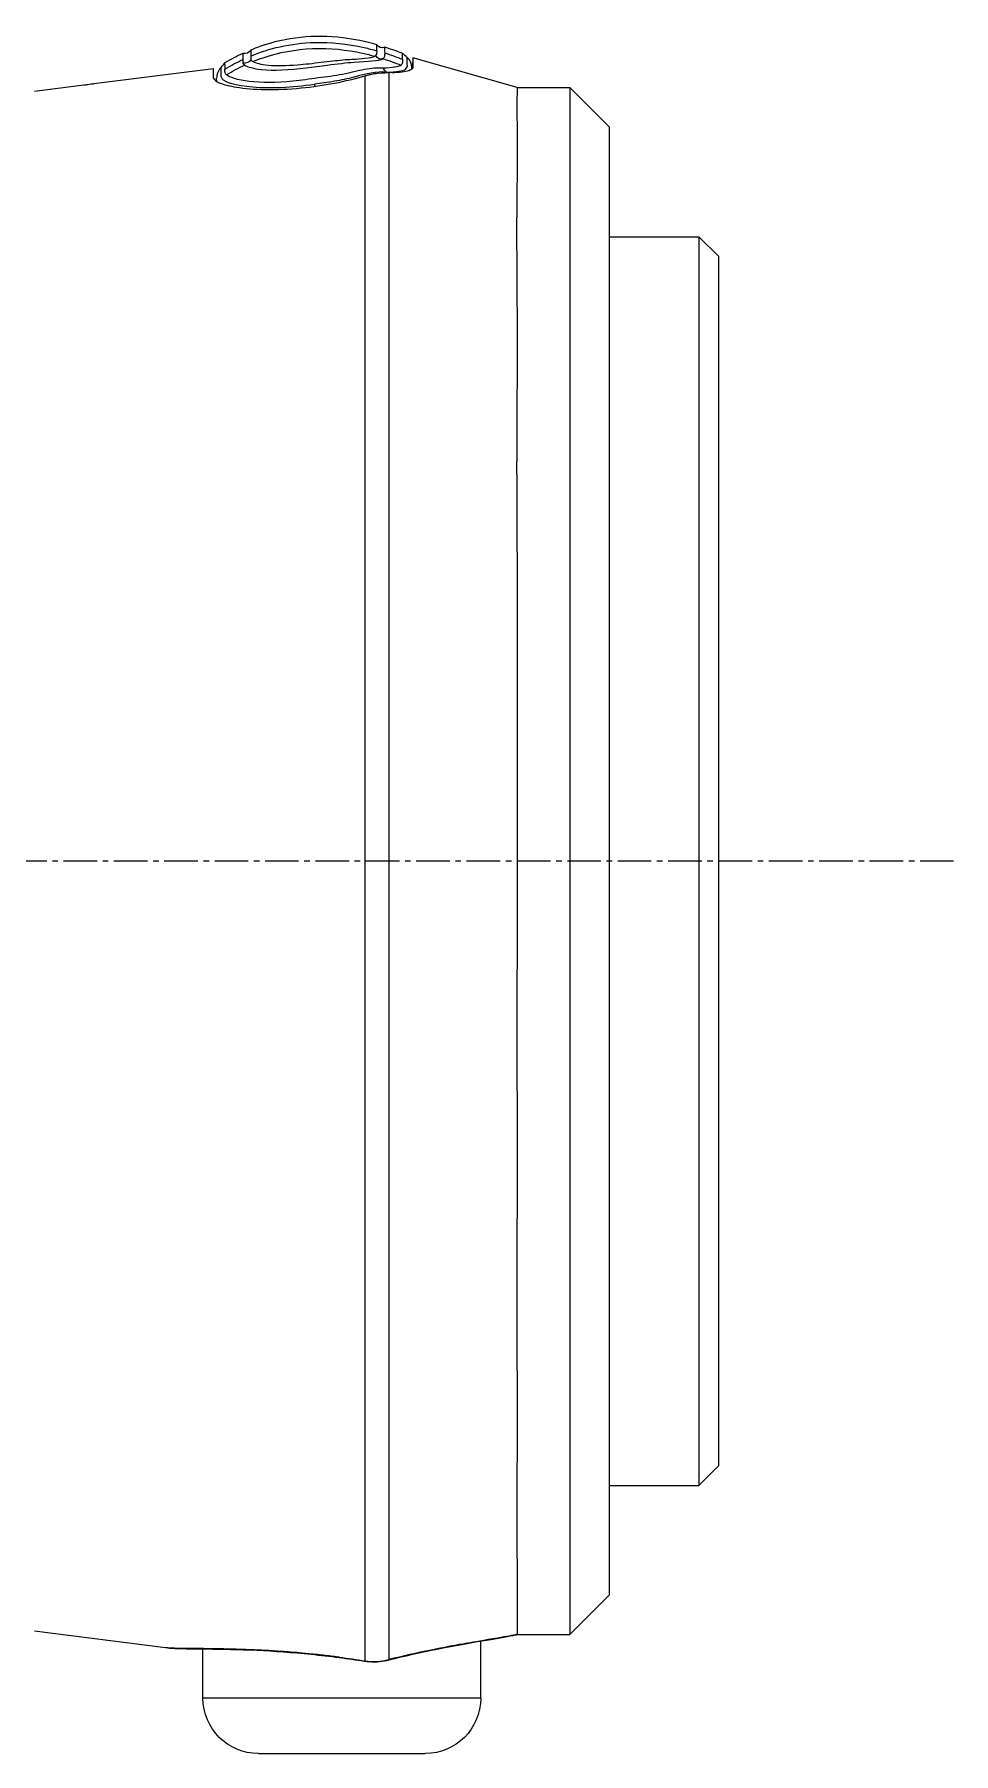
# Model space of a CAD drawing. Header units: millimetres. Extents: x 0 to 4378, y 0 to 2376.
# Drawn here: x 408.6 to 455, y 1654.2 to 1740.8 of the extents above; entities that cross this region are included whole.
import ezdxf

# ---------------------------------------------------------------- set-up
doc = ezdxf.new("R2010")
doc.units = ezdxf.units.MM
doc.header["$LTSCALE"] = 0.2
doc.linetypes.add('CENTER2', pattern=[1.125, 0.75, -0.125, 0.125, -0.125])
doc.layers.add('02_Center Line', color=1, linetype='CENTER2')

# ---------------------------------------------------------------- blocks, each defined once
blk = doc.blocks.new('Blk$A45R2-4W24Z')
for p, q in [((-197.241, 1135.9), (-191.98, 1137.403)), ((-191.98, 1136.996), (-191.98, 1137.176)), ((-191.98, 1136.96), (-191.98, 1136.957)), ((-191.927, 1136.876), (-191.927, 1136.825)), ((-181.938, 1136.38), (-181.938, 1136.868)), ((-181.938, 1136.38), (-181.938, 1136.868)), ((-175.9, 1136.099), (-181.938, 1136.868)), ((-201.9, 1133.9), (-199.9, 1135.9)), ((-199.9, 1135.9), (-199.9, 1057.9)), ((-197.241, 1135.9), (-199.9, 1135.9)), ((-189.566, 1135.999), (-189.566, 1135.999)), ((-187.015, 1136.068), (-187.015, 1135.957)), ((-182.086, 1136.257), (-182.086, 1136.238)), ((-172.9, 1135.714), (-175.4, 1136.032)), ((-201.9, 1059.9), (-201.9, 1133.9)), ((-189.566, 1134.539), (-189.566, 1134.539)), ((-189.566, 1134.139), (-189.566, 1134.139)), ((-189.566, 1131.139), (-189.566, 1131.139)), ((-189.566, 1131.138), (-189.566, 1131.138)), ((-189.567, 1130.038), (-189.567, 1130.038)), ((-189.566, 1129.838), (-189.566, 1129.838)), ((-207.4, 1127.375), (-206.4, 1128.375)), ((-206.4, 1128.375), (-206.4, 1065.425)), ((-201.9, 1128.375), (-206.4, 1128.375)), ((-207.4, 1066.425), (-207.4, 1127.375)), ((-189.566, 1108.107), (-189.566, 1108.107)), ((-189.566, 1095.795), (-189.566, 1095.795)), ((-189.566, 1087.77), (-189.566, 1087.77)), ((-189.566, 1070.278), (-189.566, 1070.278)), ((-207.4, 1066.425), (-206.4, 1065.425)), ((-201.9, 1065.425), (-206.4, 1065.425)), ((-201.9, 1059.9), (-199.9, 1057.9)), ((-197.24, 1057.9), (-199.9, 1057.9)), ((-195.4, 1057.583), (-195.4, 1057.584)), ((-195.4, 1054.7), (-195.4, 1057.574)), ((-172.9, 1058.083), (-179.505, 1057.242)), ((-188.272, 1056.746), (-188.274, 1056.761)), ((-181.4, 1054.7), (-181.4, 1057.181)), ((-195.4, 1054.7), (-181.4, 1054.7)), ((-184.2, 1051.9), (-192.6, 1051.9))]:
    blk.add_line(p, q)
for centre, start, end in [((-192.6, 1054.7), 180, 270), ((-184.2, 1054.7), 270, 0)]:
    blk.add_arc(centre, 2.8, start, end)
for centre, major_axis, ratio, start_param, end_param in [((-190.482, 1138.296), (-0.199, 0.356), 0.831407, 2.296035, 3.622073), ((-190.404, 1137.761), (0.103, -0.425), 0.704383, 5.763907, 7.08083), ((-185.29, 1138.249), (-4.858, -0.681), 0.118691, 0.094667, 0.17403), ((-183.492, 1137.486), (-0.225, -0.286), 0.974625, 5.861248, 7.187926), ((-183.497, 1137.962), (-0.344, -0.089), 0.999995, 0.248115, 1.570796), ((-181.898, 1096.214), (-1.503, 41.407), 0.004407, 0.122192, 0.153006), ((-184.743, 1126.565), (-4.562, 11.076), 0.720786, 5.518786, 5.618693), ((-184.849, 1126.081), (4.315, -11.319), 0.717714, 2.404672, 2.506604), ((-196.965, 1058.869), (-0.218, -0.976), 0.94947, 6.224959, 6.283191), ((-190.495, 1057.589), (-0.241, -0.97), 0.226232, 6.115727, 6.283184), ((-189.693, 1057.553), (0.153, -0.988), 0.141972, 6.109132, 6.283185)]:
    blk.add_ellipse(centre, major_axis=major_axis, ratio=ratio, start_param=start_param, end_param=end_param)
for points, knots in [([(-183.811, 1137.487), (-184.294, 1137.686), (-184.785, 1137.842), (-185.284, 1137.955), (-185.852, 1138.083), (-186.431, 1138.155), (-187.02, 1138.171), (-187.837, 1138.194), (-188.673, 1138.108), (-189.53, 1137.916), (-189.742, 1137.868), (-189.955, 1137.814), (-190.17, 1137.753)], [1.942734, 1.942734, 1.942734, 1.942734, 3.510907, 3.510907, 3.510907, 5.294969, 5.294969, 5.294969, 7.771433, 7.771433, 7.771433, 8.384461, 8.384461, 8.384461, 8.384461]), ([(-190.169, 1138.056), (-189.59, 1138.22), (-189.02, 1138.335), (-188.459, 1138.403), (-187.002, 1138.579), (-185.605, 1138.434), (-184.268, 1137.967), (-184.114, 1137.913), (-183.96, 1137.855), (-183.808, 1137.792)], [0.073579, 0.073579, 0.073579, 0.073579, 1.773456, 1.773456, 1.773456, 6.187837, 6.187837, 6.187837, 6.697304, 6.697304, 6.697304, 6.697304]), ([(-190.636, 1136.683), (-190.887, 1136.679), (-191.098, 1136.692), (-191.264, 1136.718), (-191.429, 1136.744), (-191.549, 1136.783), (-191.616, 1136.833), (-191.751, 1136.933), (-191.686, 1137.056), (-191.691, 1137.149), (-191.695, 1137.242), (-191.696, 1137.311), (-191.697, 1137.354), (-191.697, 1137.354), (-191.697, 1137.354), (-191.697, 1137.355), (-191.698, 1137.397), (-191.697, 1137.417), (-191.698, 1137.416), (-191.698, 1137.416), (-191.698, 1137.416), (-191.698, 1137.416)], [-37.038773, -37.038773, -37.038773, -37.038773, -35.852961, -35.852961, -35.852961, -34.66644, -34.66644, -34.66644, -32.296832, -32.296832, -32.296832, -29.935323, -29.935323, -29.935323, -29.920458, -29.920458, -29.920458, -27.574383, -27.574383, -27.574383, -27.547428, -27.547428, -27.547428, -27.547428]), ([(-191.39, 1137.03), (-191.395, 1137.035), (-191.4, 1137.04), (-191.405, 1137.044), (-191.445, 1137.086), (-191.465, 1137.128), (-191.471, 1137.172), (-191.477, 1137.22), (-191.473, 1137.265), (-191.469, 1137.308)], [33.655801, 33.655801, 33.655801, 33.655801, 33.760753, 33.760753, 33.760753, 34.688313, 34.688313, 34.688313, 35.7207, 35.7207, 35.7207, 35.7207]), ([(-191.469, 1137.615), (-191.368, 1137.655), (-191.268, 1137.694), (-191.167, 1137.731), (-191.031, 1137.781), (-190.895, 1137.829), (-190.759, 1137.874), (-190.696, 1137.895), (-190.634, 1137.916), (-190.572, 1137.935)], [-1.0896743, -1.0896743, -1.0896743, -1.0896743, -0.7634499, -0.7634499, -0.7634499, -0.3184296, -0.3184296, -0.3184296, -0.1133023, -0.1133023, -0.1133023, -0.1133023]), ([(-191.469, 1137.308), (-191.46, 1137.415), (-191.465, 1137.493), (-191.466, 1137.593), (-191.467, 1137.617), (-191.469, 1137.615)], [35.720722, 35.720722, 35.720722, 35.720722, 38.259702, 38.259702, 40.798705, 40.798705, 40.798705, 40.798705]), ([(-190.578, 1137.63), (-190.577, 1137.682), (-190.573, 1137.728), (-190.569, 1137.805), (-190.57, 1137.837), (-190.57, 1137.912), (-190.571, 1137.936), (-190.572, 1137.935)], [-0.4984902, -0.4984902, -0.4984902, -0.4984902, -0.3746356, -0.3746356, -0.2508217, -0.2508217, -0.0000001, -0.0000001, -0.0000001, -0.0000001]), ([(-190.466, 1137.358), (-190.489, 1137.374), (-190.508, 1137.39), (-190.522, 1137.405), (-190.537, 1137.421), (-190.548, 1137.436), (-190.555, 1137.452), (-190.562, 1137.467), (-190.564, 1137.483), (-190.567, 1137.499), (-190.569, 1137.514), (-190.571, 1137.529), (-190.573, 1137.544), (-190.575, 1137.559), (-190.576, 1137.574), (-190.576, 1137.588), (-190.577, 1137.591), (-190.577, 1137.593), (-190.577, 1137.596), (-190.578, 1137.607), (-190.578, 1137.619), (-190.578, 1137.63)], [-6.865662, -6.865662, -6.865662, -6.865662, -6.53091, -6.53091, -6.53091, -6.199058, -6.199058, -6.199058, -5.869205, -5.869205, -5.869205, -5.540502, -5.540502, -5.540502, -5.212131, -5.212131, -5.212131, -5.149247, -5.149247, -5.149247, -4.883582, -4.883582, -4.883582, -4.883582]), ([(-183.505, 1137.03), (-183.645, 1136.941), (-183.939, 1136.856), (-184.357, 1136.809), (-184.946, 1136.742), (-185.751, 1136.79), (-186.606, 1136.893), (-186.96, 1136.936), (-187.316, 1136.985), (-187.662, 1137.03), (-188.152, 1137.094), (-188.621, 1137.152), (-189.026, 1137.181), (-189.718, 1137.23), (-190.28, 1137.235), (-190.466, 1137.358)], [-16.234798, -16.234798, -16.234798, -16.234798, -14.441202, -14.441202, -14.441202, -11.916208, -11.916208, -11.916208, -10.870941, -10.870941, -10.870941, -9.390513, -9.390513, -9.390513, -6.865662, -6.865662, -6.865662, -6.865662]), ([(-190.118, 1137.517), (-190.19, 1137.597), (-190.172, 1137.676), (-190.17, 1137.749), (-190.17, 1137.751), (-190.17, 1137.753)], [-6.865662, -6.865662, -6.865662, -6.865662, -5.149247, -5.149247, -5.09617, -5.09617, -5.09617, -5.09617]), ([(-190.17, 1137.753), (-190.168, 1137.82), (-190.168, 1137.876), (-190.168, 1137.921), (-190.167, 1138.013), (-190.169, 1138.057), (-190.169, 1138.056)], [-5.096168, -5.096168, -5.096168, -5.096168, -3.432831, -3.432831, -3.432831, 0, 0, 0, 0]), ([(-183.918, 1137.21), (-184.087, 1137.28), (-184.258, 1137.344), (-184.432, 1137.402), (-185.234, 1137.674), (-186.076, 1137.83), (-186.922, 1137.864), (-186.936, 1137.865), (-186.95, 1137.865), (-186.964, 1137.866), (-187.796, 1137.896), (-188.631, 1137.808), (-189.446, 1137.63), (-189.652, 1137.585), (-189.856, 1137.535), (-190.059, 1137.478)], [1.992945, 1.992945, 1.992945, 1.992945, 2.541442, 2.541442, 2.541442, 5.082989, 5.082989, 5.082989, 5.1247, 5.1247, 5.1247, 7.624618, 7.624618, 7.624618, 8.25646, 8.25646, 8.25646, 8.25646]), ([(-186.173, 1137.047), (-186.361, 1137.062), (-186.553, 1137.081), (-187.155, 1137.147), (-187.561, 1137.199), (-187.943, 1137.242), (-188.295, 1137.282), (-188.628, 1137.314), (-189.16, 1137.339), (-189.378, 1137.353), (-189.561, 1137.373), (-189.789, 1137.397), (-189.962, 1137.431), (-190.059, 1137.478)], [-12.546701, -12.546701, -12.546701, -12.546701, -11.915365, -11.915365, -10.602154, -10.602154, -10.602154, -9.390513, -9.390513, -8.401614, -8.401614, -8.401614, -7.169122, -7.169122, -7.169122, -7.169122]), ([(-183.811, 1137.314), (-183.812, 1137.31), (-183.813, 1137.306), (-183.814, 1137.303), (-183.82, 1137.287), (-183.831, 1137.271), (-183.848, 1137.256), (-183.865, 1137.241), (-183.888, 1137.226), (-183.918, 1137.21)], [-16.9650672, -16.9650672, -16.9650672, -16.9650672, -16.8814942, -16.8814942, -16.8814942, -16.518726, -16.518726, -16.518726, -16.1528025, -16.1528025, -16.1528025, -16.1528025]), ([(-183.811, 1137.487), (-183.81, 1137.461), (-183.811, 1137.435), (-183.811, 1137.382), (-183.812, 1137.344), (-183.811, 1137.314)], [0, 0, 0, 0, 0.0616854, 0.0616854, 0.1115163, 0.1115163, 0.1115163, 0.1115163]), ([(-183.407, 1137.618), (-183.407, 1137.619), (-183.408, 1137.593), (-183.409, 1137.529), (-183.41, 1137.514), (-183.41, 1137.486), (-183.41, 1137.473), (-183.411, 1137.418), (-183.411, 1137.369), (-183.412, 1137.312)], [-0.5013435, -0.5013435, -0.5013435, -0.5013435, -0.2507469, -0.2507469, -0.1880948, -0.1880948, -0.1410476, -0.1410476, -0.0000391, -0.0000391, -0.0000391, -0.0000391]), ([(-191.98, 1136.957), (-191.979, 1136.927), (-191.982, 1136.91), (-191.964, 1136.864), (-191.948, 1136.843), (-191.879, 1136.783), (-191.805, 1136.749), (-191.496, 1136.665), (-191.18, 1136.637), (-190.77, 1136.65)], [-0.3780935, -0.3780935, -0.3780935, -0.3780935, -0.3289343, -0.3289343, -0.2821356, -0.2821356, -0.188521, -0.188521, -0.0003025, -0.0003025, -0.0003025, -0.0003025]), ([(-191.927, 1136.829), (-191.949, 1136.848), (-191.964, 1136.868), (-191.978, 1136.905), (-191.98, 1136.917), (-191.98, 1136.931)], [-0.11536978, -0.11536978, -0.11536978, -0.11536978, -0.06051252, -0.06051252, -0.02296166, -0.02296166, -0.02296166, -0.02296166]), ([(-191.927, 1136.918), (-191.927, 1136.918), (-191.927, 1136.918), (-191.928, 1136.898), (-191.927, 1136.836), (-191.927, 1136.825)], [-137.742306, -137.742306, -137.742306, -137.742306, -137.735239, -135.362241, -134.896788, -134.896788, -134.896788, -134.896788]), ([(-191.39, 1137.03), (-191.333, 1136.985), (-191.223, 1136.951), (-191.08, 1136.925), (-191.073, 1136.924), (-191.066, 1136.923), (-191.058, 1136.922), (-190.904, 1136.896), (-190.709, 1136.879), (-190.472, 1136.878)], [-33.655783, -33.655783, -33.655783, -33.655783, -32.588177, -32.588177, -32.588177, -32.535769, -32.535769, -32.535769, -31.415738, -31.415738, -31.415738, -31.415738]), ([(-189.566, 1136.49), (-189.618, 1136.506), (-189.673, 1136.52), (-189.786, 1136.548), (-189.84, 1136.56), (-189.999, 1136.592), (-190.103, 1136.609), (-190.489, 1136.656), (-190.687, 1136.651), (-190.77, 1136.65)], [0.0000195, 0.0000195, 0.0000195, 0.0000195, 0.0187409, 0.0187409, 0.0363222, 0.0363222, 0.0713463, 0.0713463, 0.1704652, 0.1704652, 0.1704652, 0.1704652]), ([(-190.77, 1136.65), (-190.77, 1135.612), (-190.77, 1133.845), (-190.77, 1131.459), (-190.77, 1130.207), (-190.77, 1128.764), (-190.77, 1127.178), (-190.77, 1125.592), (-190.77, 1123.872), (-190.77, 1122.019), (-190.77, 1120.167), (-190.77, 1118.16), (-190.77, 1116.076), (-190.77, 1113.992), (-190.77, 1111.833), (-190.77, 1109.599), (-190.77, 1107.365), (-190.77, 1105.034), (-190.77, 1102.698), (-190.77, 1100.362), (-190.77, 1098.015), (-190.77, 1095.657), (-190.77, 1090.94), (-190.77, 1086.204), (-190.77, 1081.808), (-190.77, 1079.611), (-190.77, 1077.512), (-190.77, 1075.512), (-190.77, 1073.511), (-190.77, 1071.591), (-190.77, 1069.822), (-190.77, 1068.053), (-190.77, 1066.437), (-190.77, 1064.972), (-190.77, 1063.506), (-190.77, 1062.181), (-190.77, 1061.05), (-190.77, 1058.894), (-190.77, 1057.408), (-190.77, 1056.641)], [0, 0, 0, 0, 0.1205223, 0.1205223, 0.1205223, 0.1837668, 0.1837668, 0.1837668, 0.2470112, 0.2470112, 0.2470112, 0.3102557, 0.3102557, 0.3102557, 0.3735002, 0.3735002, 0.3735002, 0.4367446, 0.4367446, 0.4367446, 0.4999891, 0.4999891, 0.4999891, 0.6264781, 0.6264781, 0.6264781, 0.6897225, 0.6897225, 0.6897225, 0.752967, 0.752967, 0.752967, 0.8162115, 0.8162115, 0.8162115, 0.879456, 0.879456, 0.879456, 1, 1, 1, 1]), ([(-190.635, 1136.683), (-190.187, 1136.709), (-189.628, 1136.585), (-189.014, 1136.425), (-189.008, 1136.423), (-189.003, 1136.422), (-188.997, 1136.42), (-188.689, 1136.34), (-188.363, 1136.272), (-188.026, 1136.215), (-187.696, 1136.159), (-187.356, 1136.113), (-187.015, 1136.068)], [37.039421, 37.039421, 37.039421, 37.039421, 39.181422, 39.181422, 39.181422, 39.2015, 39.2015, 39.2015, 40.272392, 40.272392, 40.272392, 41.323422, 41.323422, 41.323422, 41.323422]), ([(-190.472, 1136.878), (-190.2, 1136.892), (-189.887, 1136.867), (-189.203, 1136.749), (-188.832, 1136.64), (-188.043, 1136.485), (-187.626, 1136.434), (-186.78, 1136.328), (-186.349, 1136.261), (-185.102, 1136.129), (-184.329, 1136.141), (-183.141, 1136.283), (-182.726, 1136.409), (-182.587, 1136.543)], [-31.415738, -31.415738, -31.415738, -31.415738, -30.087278, -30.087278, -28.758819, -28.758819, -27.43036, -27.43036, -26.101901, -26.101901, -23.444982, -23.444982, -20.788081, -20.788081, -20.788081, -20.788081]), ([(-181.938, 1136.38), (-181.948, 1136.293), (-182.053, 1136.206), (-182.446, 1136.045), (-182.731, 1135.973), (-183.498, 1135.853), (-183.993, 1135.811), (-185.111, 1135.794), (-185.721, 1135.818), (-186.912, 1135.934), (-187.477, 1136.017), (-188.57, 1136.227), (-189.092, 1136.353), (-189.566, 1136.49)], [0, 0, 0, 0, 0.170338, 0.170338, 0.339954, 0.339954, 0.529798, 0.529798, 0.719657, 0.719657, 0.888889, 0.888889, 1.059151, 1.059151, 1.059151, 1.059151]), ([(-189.566, 1136.49), (-189.566, 1135.428), (-189.566, 1133.747), (-189.566, 1131.537), (-189.566, 1130.282), (-189.566, 1128.835), (-189.566, 1127.246), (-189.566, 1125.657), (-189.566, 1123.932), (-189.566, 1122.076), (-189.566, 1120.219), (-189.566, 1118.208), (-189.566, 1116.119), (-189.566, 1114.031), (-189.566, 1111.866), (-189.566, 1109.627), (-189.566, 1107.388), (-189.566, 1105.052), (-189.566, 1102.711), (-189.566, 1100.369), (-189.566, 1098.017), (-189.566, 1095.654), (-189.566, 1090.927), (-189.566, 1086.18), (-189.566, 1081.775), (-189.566, 1079.572), (-189.566, 1077.469), (-189.566, 1075.464), (-189.566, 1073.459), (-189.566, 1071.534), (-189.566, 1069.762), (-189.566, 1067.989), (-189.566, 1066.369), (-189.566, 1064.9), (-189.566, 1063.432), (-189.566, 1062.104), (-189.566, 1060.97), (-189.566, 1058.832), (-189.566, 1057.352), (-189.566, 1056.576)], [-1, -1, -1, -1, -0.88741, -0.88741, -0.88741, -0.823499, -0.823499, -0.823499, -0.759589, -0.759589, -0.759589, -0.695678, -0.695678, -0.695678, -0.631767, -0.631767, -0.631767, -0.567856, -0.567856, -0.567856, -0.503945, -0.503945, -0.503945, -0.376123, -0.376123, -0.376123, -0.312212, -0.312212, -0.312212, -0.248301, -0.248301, -0.248301, -0.184391, -0.184391, -0.184391, -0.12048, -0.12048, -0.12048, 0, 0, 0, 0]), ([(-182.296, 1136.914), (-182.3, 1136.918), (-182.293, 1136.871), (-182.313, 1136.678), (-182.248, 1136.525), (-182.472, 1136.169), (-183.057, 1136.004), (-184.763, 1135.858), (-185.889, 1135.902), (-187.015, 1136.068)], [0, 0, 0, 0, 3.441683, 3.441683, 6.883366, 6.883366, 10.325049, 10.325049, 13.766731, 13.766731, 13.766731, 13.766731]), ([(-183.918, 1137.21), (-184.055, 1137.137), (-184.32, 1137.066), (-185.096, 1136.991), (-185.612, 1137.003), (-186.173, 1137.047)], [-16.152793, -16.152793, -16.152793, -16.152793, -14.440216, -14.440216, -12.546701, -12.546701, -12.546701, -12.546701]), ([(-183.411, 1137.137), (-183.412, 1137.133), (-183.412, 1137.129), (-183.413, 1137.126), (-183.418, 1137.109), (-183.428, 1137.093), (-183.443, 1137.078), (-183.459, 1137.062), (-183.479, 1137.047), (-183.505, 1137.03)], [-16.9650672, -16.9650672, -16.9650672, -16.9650672, -16.8938577, -16.8938577, -16.8938577, -16.565263, -16.565263, -16.565263, -16.2347997, -16.2347997, -16.2347997, -16.2347997]), ([(-182.511, 1136.835), (-182.508, 1136.903), (-182.516, 1136.961), (-182.511, 1137.007), (-182.507, 1137.052), (-182.509, 1137.088), (-182.509, 1137.111), (-182.509, 1137.135), (-182.506, 1137.146), (-182.506, 1137.146), (-182.506, 1137.146), (-182.506, 1137.146), (-182.506, 1137.146)], [-18.712231, -18.712231, -18.712231, -18.712231, -16.997643, -16.997643, -16.997643, -15.300899, -15.300899, -15.300899, -13.604104, -13.604104, -13.604104, -13.589461, -13.589461, -13.589461, -13.589461]), ([(-182.088, 1136.205), (-182.088, 1136.214), (-182.088, 1136.222), (-182.081, 1136.271), (-182.084, 1136.306), (-182.086, 1136.33), (-182.086, 1136.335), (-182.087, 1136.365), (-182.086, 1136.374), (-182.086, 1136.373), (-182.086, 1136.373)], [-113.902155, -113.902155, -113.902155, -113.902155, -113.638059, -113.638059, -112.182288, -112.182288, -112.182288, -111.916864, -110.197458, -110.190469, -110.190469, -110.190469, -110.190469]), ([(-197.241, 1135.9), (-197.241, 1135.9), (-197.241, 1135.899), (-197.241, 1135.893), (-197.241, 1135.882), (-197.24, 1135.86), (-197.24, 1135.853), (-197.24, 1135.774), (-197.233, 1135.63), (-197.215, 1134.729), (-197.255, 1133.321), (-197.224, 1130.528), (-197.215, 1129.73), (-197.211, 1128.3), (-197.213, 1127.711), (-197.226, 1125.328), (-197.246, 1123.336), (-197.223, 1119.602), (-197.212, 1117.967), (-197.216, 1114.544), (-197.231, 1112.766), (-197.244, 1109.254), (-197.239, 1107.534), (-197.239, 1104.573), (-197.24, 1103.35), (-197.24, 1100.886), (-197.239, 1099.647), (-197.241, 1097.793), (-197.241, 1097.181), (-197.237, 1092.911), (-197.219, 1089.277), (-197.234, 1084.048), (-197.243, 1082.364), (-197.236, 1079.548), (-197.227, 1078.395), (-197.202, 1073.983), (-197.243, 1071.005), (-197.239, 1067.642), (-197.233, 1066.902), (-197.205, 1063.537), (-197.241, 1061.457), (-197.239, 1059.7), (-197.239, 1059.395), (-197.239, 1058.749), (-197.239, 1058.453), (-197.241, 1058.149), (-197.242, 1058.071), (-197.242, 1057.958), (-197.241, 1057.923), (-197.24, 1057.908)], [-12.167971, -12.167971, -12.167971, -12.167971, -12.124815, -12.124815, -12.007373, -12.007373, -11.964756, -11.964756, -11.555527, -11.555527, -10.242526, -10.242526, -9.787003, -9.787003, -9.494757, -9.494757, -8.658648, -8.658648, -8.069674, -8.069674, -7.481399, -7.481399, -6.943069, -6.943069, -6.570845, -6.570845, -6.198458, -6.198458, -6.015314, -6.015314, -4.920692, -4.920692, -4.383337, -4.383337, -3.995401, -3.995401, -2.858372, -2.858372, -2.517426, -2.517426, -1.221295, -1.221295, -0.905097, -0.905097, -0.443398, -0.443398, -0.219873, -0.219873, -0.000072, -0.000072, -0.000072, -0.000072]), ([(-175.4, 1136.032), (-175.463, 1136.04), (-175.529, 1136.049), (-175.652, 1136.065), (-175.709, 1136.073), (-175.798, 1136.085), (-175.836, 1136.09), (-175.887, 1136.097), (-175.9, 1136.099), (-175.9, 1136.099)], [0.15115122, 0.15115122, 0.15115122, 0.15115122, 0.1700527, 0.1700527, 0.18903618, 0.18903618, 0.20792837, 0.20792837, 0.22682057, 0.22682057, 0.22682057, 0.22682057]), ([(-197.24, 1057.9), (-197.24, 1057.9), (-197.24, 1057.901), (-197.24, 1057.903), (-197.24, 1057.905), (-197.24, 1057.908)], [0, 0, 0, 0, 0.03889852, 0.03889852, 0.07654179, 0.07654179, 0.07654179, 0.07654179]), ([(-197.24, 1057.908), (-197.024, 1057.86), (-196.703, 1057.803), (-196.25, 1057.726), (-195.596, 1057.615), (-195.017, 1057.518), (-194.772, 1057.475), (-194.765, 1057.474), (-194.759, 1057.473), (-194.753, 1057.472), (-194.482, 1057.424), (-193.917, 1057.329), (-192.91, 1057.123), (-192.196, 1056.977), (-191.47, 1056.815), (-190.77, 1056.641)], [-1, -1, -1, -1, -0.75, -0.75, -0.75, -0.5, -0.5, -0.5, -0.494157, -0.494157, -0.494157, -0.25, -0.25, -0.25, 0, 0, 0, 0]), ([(-190.736, 1056.618), (-191.625, 1056.839), (-192.497, 1057.029), (-194.101, 1057.35), (-194.846, 1057.48), (-196.081, 1057.69), (-196.585, 1057.772), (-197.044, 1057.863), (-197.115, 1057.878), (-197.184, 1057.893)], [0, 0, 0, 0, 0.2824168, 0.2824168, 0.5741858, 0.5741858, 0.8654998, 0.8654998, 0.9233837, 0.9233837, 0.9233837, 0.9233837]), ([(-179.621, 1057.23), (-179.843, 1057.208), (-180.105, 1057.199), (-180.765, 1057.187), (-181.167, 1057.184), (-182.327, 1057.169), (-183.183, 1057.153), (-184.971, 1057.069), (-185.912, 1057.003), (-187.33, 1056.86), (-187.802, 1056.806), (-188.272, 1056.746)], [0.032054, 0.032054, 0.032054, 0.032054, 0.234464, 0.234464, 0.44458, 0.44458, 0.764301, 0.764301, 1.055307, 1.055307, 1.197411, 1.197411, 1.197411, 1.197411]), ([(-187.564, 1056.847), (-187.312, 1056.876), (-187.04, 1056.905), (-186.747, 1056.933), (-186.513, 1056.956), (-186.306, 1056.975), (-186.126, 1056.99)], [-0.97274889, -0.97274889, -0.97274889, -0.97274889, -0.94642857, -0.94642857, -0.94642857, -0.93096925, -0.93096925, -0.93096925, -0.93096925]), ([(-186.126, 1056.99), (-185.682, 1057.029), (-185.401, 1057.047), (-185.27, 1057.056), (-185.123, 1057.066), (-184.98, 1057.075), (-184.84, 1057.084), (-184.498, 1057.104), (-184.179, 1057.12), (-183.882, 1057.133), (-183.44, 1057.152), (-183.018, 1057.165), (-182.622, 1057.174), (-182.39, 1057.179), (-182.152, 1057.183), (-181.913, 1057.187), (-181.476, 1057.192), (-181.033, 1057.194), (-180.634, 1057.198), (-180.281, 1057.201), (-180.085, 1057.206), (-179.967, 1057.21), (-179.962, 1057.21), (-179.957, 1057.211), (-179.953, 1057.211), (-179.836, 1057.215), (-179.665, 1057.222), (-179.517, 1057.241)], [-0.9309693, -0.9309693, -0.9309693, -0.9309693, -0.8928571, -0.8928571, -0.8928571, -0.8773372, -0.8773372, -0.8773372, -0.8392857, -0.8392857, -0.8392857, -0.7857143, -0.7857143, -0.7857143, -0.7478541, -0.7478541, -0.7478541, -0.6785714, -0.6785714, -0.6785714, -0.6271781, -0.6271781, -0.6271781, -0.625, -0.625, -0.625, -0.5735017, -0.5735017, -0.5735017, -0.5735017]), ([(-189.54, 1056.565), (-189.874, 1056.514), (-190.22, 1056.517), (-190.613, 1056.589), (-190.675, 1056.603), (-190.736, 1056.618)], [0, 0, 0, 0, 0.1018337, 0.1018337, 0.121084, 0.121084, 0.121084, 0.121084])]:
    blk.add_open_spline(points, degree=3, knots=knots)
for points in [[(-191.98, 1137.403), (-191.98, 1137.403), (-191.98, 1137.256), (-191.98, 1136.957)], [(-191.927, 1136.918), (-191.927, 1137.098), (-191.833, 1137.299), (-191.698, 1137.416)], [(-191.698, 1137.416), (-191.62, 1137.484), (-191.545, 1137.549), (-191.469, 1137.615)], [(-191.469, 1137.308), (-191.176, 1137.426), (-190.879, 1137.533), (-190.578, 1137.63)], [(-190.466, 1137.358), (-190.779, 1137.261), (-191.086, 1137.151), (-191.39, 1137.03)], [(-183.808, 1137.792), (-183.808, 1137.793), (-183.81, 1137.69), (-183.811, 1137.487)], [(-183.407, 1137.618), (-183.103, 1137.478), (-182.803, 1137.32), (-182.506, 1137.146)], [(-191.927, 1136.876), (-191.927, 1136.906), (-191.927, 1136.918), (-191.927, 1136.918)], [(-190.654, 1136.65), (-190.648, 1136.662), (-190.641, 1136.673), (-190.635, 1136.683)], [(-190.635, 1136.683), (-190.581, 1136.748), (-190.526, 1136.813), (-190.472, 1136.878)], [(-182.587, 1136.543), (-182.544, 1136.579), (-182.528, 1136.62), (-182.517, 1136.652)], [(-182.517, 1136.652), (-182.503, 1136.719), (-182.505, 1136.78), (-182.511, 1136.835)], [(-182.506, 1137.146), (-182.436, 1137.069), (-182.366, 1136.991), (-182.296, 1136.914)], [(-182.296, 1136.914), (-182.174, 1136.78), (-182.086, 1136.554), (-182.086, 1136.373)], [(-197.184, 1057.893), (-197.193, 1057.895), (-197.211, 1057.898), (-197.24, 1057.9)], [(-189.566, 1056.576), (-189.974, 1056.517), (-190.379, 1056.54), (-190.77, 1056.641)], [(-188.274, 1056.761), (-188.707, 1056.705), (-189.138, 1056.643), (-189.566, 1056.576)], [(-188.272, 1056.746), (-188.696, 1056.691), (-189.121, 1056.63), (-189.54, 1056.565)], [(-188.274, 1056.761), (-188.061, 1056.788), (-187.824, 1056.817), (-187.564, 1056.847)], [(-179.517, 1057.241), (-179.513, 1057.241), (-179.509, 1057.242), (-179.505, 1057.242)]]:
    blk.add_open_spline(points, degree=3)
at = {"layer": '02_Center Line', "ltscale": 11.288275}
blk.add_line((-219.241, 1096.9), (-38.095, 1096.9), dxfattribs=at)

msp = doc.modelspace()

# ---------------------------------------------------------------- block references
at = {"xscale": -1}
msp.add_blockref('Blk$A45R2-4W24Z', (235.724, 602.257), dxfattribs=at)

doc.saveas('drawing.dxf')
